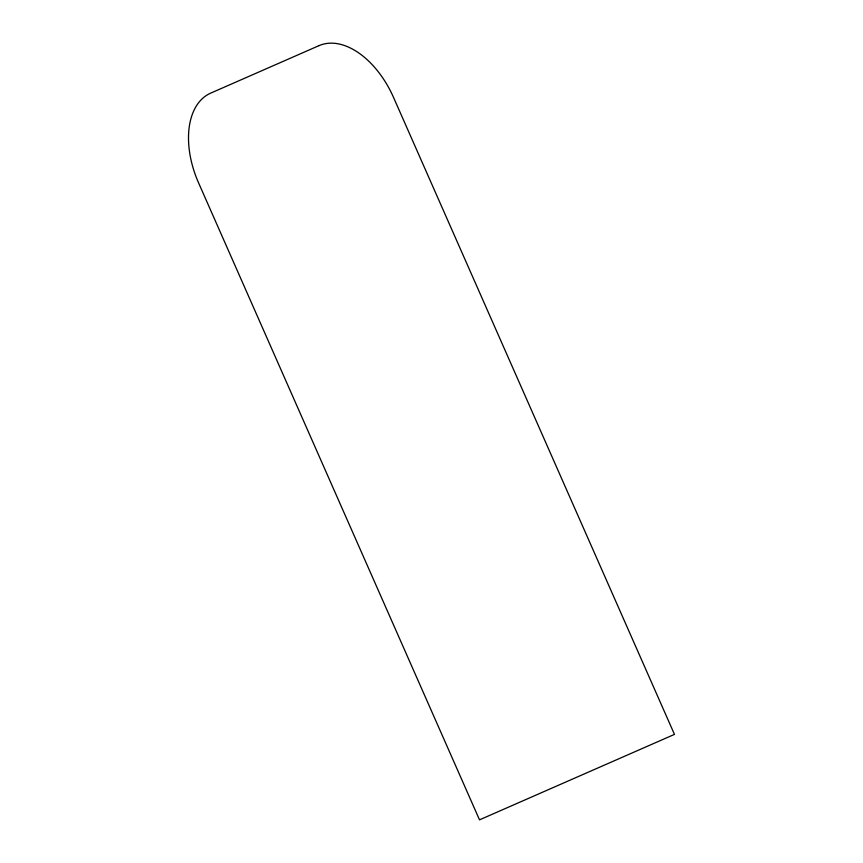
<?xml version="1.0" encoding="UTF-8"?>
<svg xmlns="http://www.w3.org/2000/svg" width="863" height="863" viewBox="0 0 863 863"><rect width="100%" height="100%" fill="white"/><g stroke="black" fill="none" stroke-linecap="round" stroke-linejoin="round"><path stroke-width="1.29" d="M318.997 45.653L210.691 93.128A77.346 47.303 66.1 0 0 198.587 182.891L479.515 819.85L674.467 734.391L393.539 97.433A77.346 47.303 66.1 0 0 318.997 45.653"/></g></svg>
